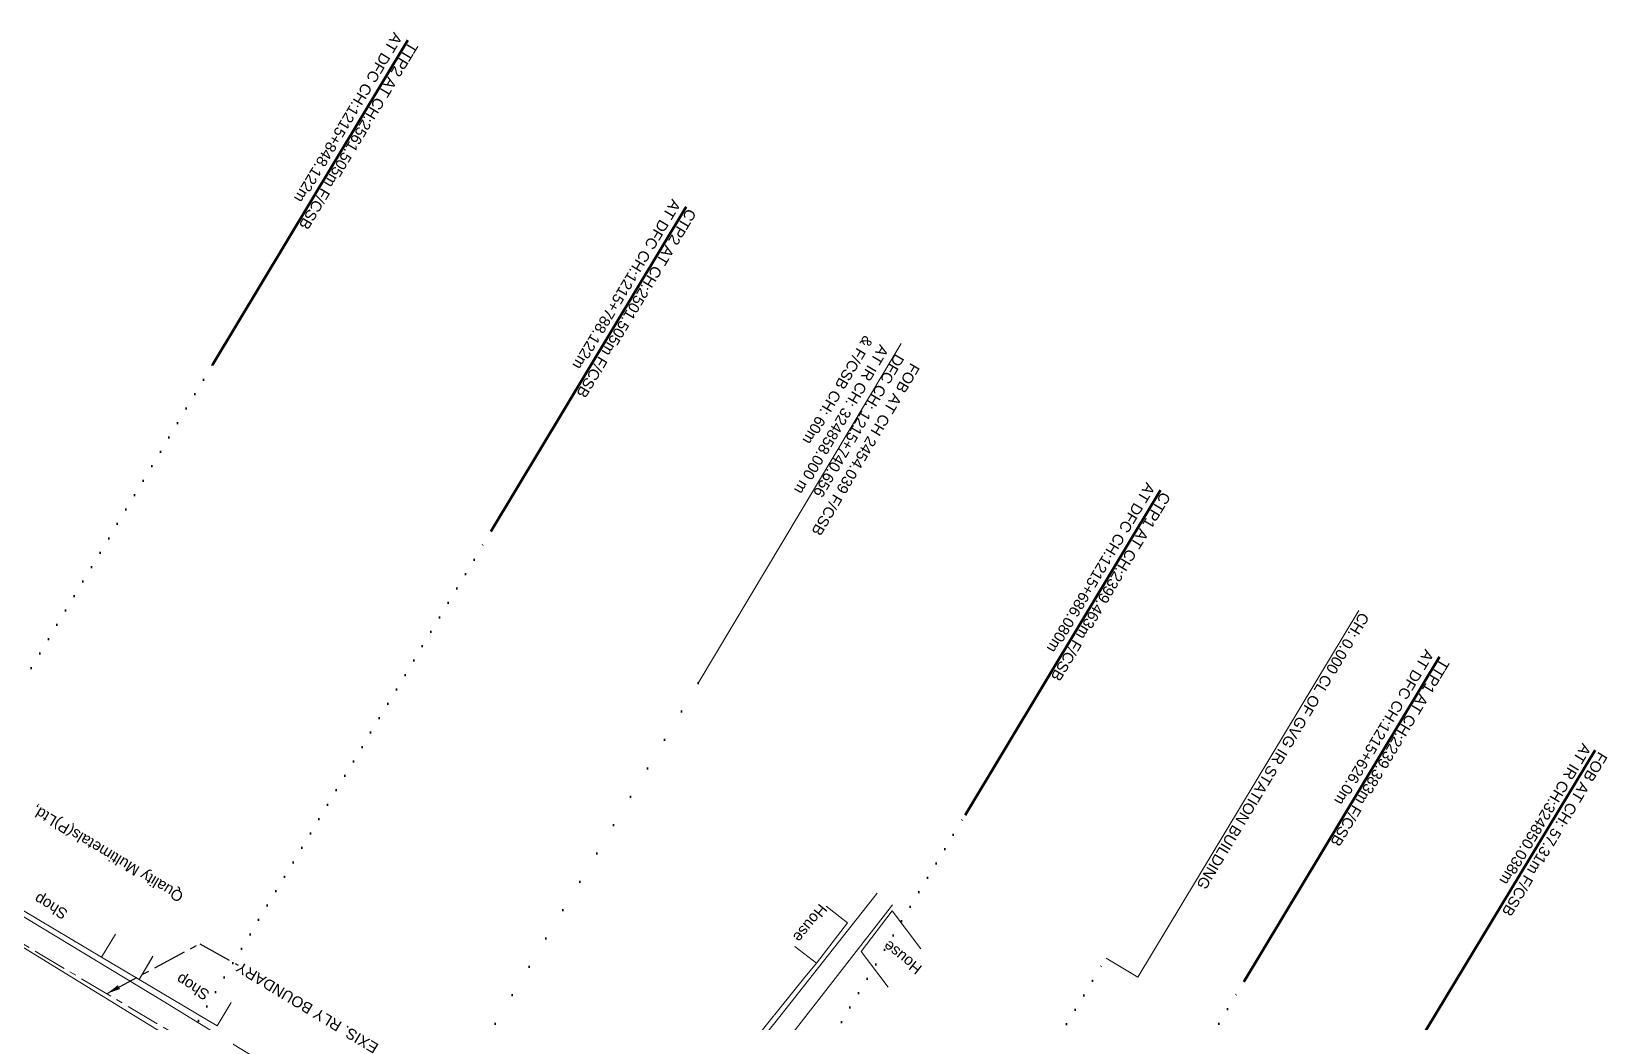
# Model space of a CAD drawing. Header units: metres. Extents: x 622835 to 629437, y 3390046 to 3394575.
# Drawn here: x 624190.7 to 624481.8, y 3393791.8 to 3393974.8 of the extents above; entities that cross this region are included whole.
import ezdxf

# ---------------------------------------------------------------- set-up
doc = ezdxf.new("R2010")
doc.units = ezdxf.units.M
doc.header["$LTSCALE"] = 2
doc.header["$MEASUREMENT"] = 0
doc.linetypes.add('ACAD_ISO07W100', pattern=[3, 0, -3])
doc.linetypes.add('CENTER', pattern=[2, 1.25, -0.25, 0.25, -0.25])
for name, color, linetype, lineweight in [('Commercial Building Pucca', 7, 'Continuous', 13), ('Compound Wall', 7, 'Continuous', 13), ('DOTED LINE', 7, 'ACAD_ISO07W100', 18), ("MANDI GOBINDGARH STN. SRJ's", 251, 'Continuous', 0), ("NEW MANDI GOBINDPUR CROSSING STN. SRJ's", 10, 'Continuous', 0), ('Proposed TPTC Chainages', 10, 'Continuous', 0), ('Residential Building Pucca', 7, 'Continuous', 13), ('RLY BOUNDARY', 32, 'CENTER', 0), ('Side Details', 7, 'Continuous', 13), ('Subroad Edge', 7, 'Continuous', 0), ('Text', 7, 'Continuous', 0)]:
    doc.layers.add(name, color=color, linetype=linetype, lineweight=lineweight)
doc.styles.add('ARIAL', font='arial.ttf')
doc.styles.get("Standard").update_dxf_attribs({"font": 'arial.ttf'})
doc.styles.add('Style-Arial', font='arial.ttf')
doc.dimstyles.new('ISO-25', dxfattribs={"dimtxt": 2.5, "dimasz": 2.5, "dimexe": 1.25, "dimexo": 0.625, "dimtad": 1, "dimdec": 3, "dimtxsty": 'Standard', "dimcen": 2.5, "dimadec": 0, "dimazin": 0, "dimtfac": 1, "dimtdec": 3, "dimtmove": 0, "dimatfit": 3, "dimfxl": 1, "dimarcsym": 0})

msp = doc.modelspace()

# ---------------------------------------------------------------- linework, layer by layer
at = {"color": 0, "lineweight": 9}
msp.add_line((624389.1801, 3393803.7074), (624395.0814, 3393800.1789), dxfattribs=at)
at = {"color": 0, "lineweight": 0, "flags": 128}
msp.add_lwpolyline([(624435.8513, 3393867.908), (624395.0814, 3393800.1789)], dxfattribs=at)
at = {"layer": 'Commercial Building Pucca', "flags": 128}
for points in [[(624206.2494, 3393808.1579), (624203.6921, 3393803.8626), (624177.5593, 3393819.422), (624180.1166, 3393823.7172)], [(624213.1575, 3393804.0326), (624210.5945, 3393799.7407), (624203.6921, 3393803.8626), (624206.255, 3393808.1545)], [(624227.5936, 3393795.5036), (624225.0508, 3393791.1997), (624210.5945, 3393799.7407), (624213.1373, 3393804.0446)]]:
    msp.add_lwpolyline(points, dxfattribs=at)
at = {"layer": 'Compound Wall', "flags": 128}
msp.add_lwpolyline([(624322.4153, 3393786.3318), (624333.3232, 3393799.8649), (624335.6954, 3393802.7894)], dxfattribs=at)
at = {"layer": 'DOTED LINE', "color": 1, "linetype": 'ACAD_ISO07W100', "lineweight": 50, "ltscale": 0.5}
for p, q in [((624136.5868, 3393766.8009), (624224.1631, 3393913.2671)), ((624186.5557, 3393733.5888), (624275.5968, 3393882.5048)), ((624273.4804, 3393680.1624), (624363.1545, 3393830.137)), ((624325.6799, 3393650.5797), (624414.6328, 3393799.3481))]:
    msp.add_line(p, q, dxfattribs=at)
at = {"layer": 'DOTED LINE', "color": 0, "linetype": 'ACAD_ISO07W100', "lineweight": 50, "ltscale": 0.5}
msp.add_line((624303.93, 3393661.1317), (624389.1801, 3393803.7074), dxfattribs=at)
at = {"layer": 'DOTED LINE', "color": 1, "linetype": 'ACAD_ISO07W100', "lineweight": 50}
msp.add_lwpolyline([(624313.8794, 3393854.4578), (624252.078, 3393750.9098)], dxfattribs=at)
at = {"layer": "MANDI GOBINDGARH STN. SRJ's", "color": 0, "lineweight": 50, "flags": 128}
msp.add_lwpolyline([(624443.3012, 3393782.2016), (624479.5371, 3393842.0939)], dxfattribs=at)
at = {"layer": 'Proposed TPTC Chainages', "color": 1, "lineweight": 0}
msp.add_line((624351.334, 3393917.2127), (624313.8786, 3393854.4564), dxfattribs=at)
at = {"layer": 'Proposed TPTC Chainages', "color": 1, "lineweight": 50, "flags": 128}
for points in [[(624260.248, 3393973.2132), (624224.147, 3393913.2402)], [(624311.6559, 3393942.4082), (624275.5844, 3393882.4843)], [(624399.2496, 3393890.1001), (624363.1486, 3393830.1271)], [(624450.7317, 3393859.3175), (624414.6306, 3393799.3445)]]:
    msp.add_lwpolyline(points, dxfattribs=at)
at = {"layer": 'Residential Building Pucca', "lineweight": 0, "flags": 128}
for points in [[(624337.4821, 3393813.3029), (624341.4427, 3393810.2529), (624335.6954, 3393802.7894), (624331.7347, 3393805.8394)], [(624349.6982, 3393812.4161), (624343.9508, 3393804.9527), (624348.9567, 3393798.3486)], [(624355.0003, 3393805.4227), (624349.6982, 3393812.4161)]]:
    msp.add_lwpolyline(points, dxfattribs=at)
at = {"layer": 'RLY BOUNDARY', "lineweight": 20, "ltscale": 2.5, "flags": 128}
msp.add_lwpolyline([(624411.1713, 3393673.2673), (624369.9746, 3393697.601), (624319.3459, 3393729.086), (624292.4029, 3393745.0164), (624114.9466, 3393850.4095), (624095.7958, 3393863.0682)], dxfattribs=at)
at = {"layer": 'Subroad Edge', "lineweight": 15, "flags": 128}
for points in [[(624174.4547, 3393906.8564), (624125.1719, 3393887.8337), (624118.3764, 3393883.3904), (624102.0561, 3393868.821), (624098.1276, 3393867.5804), (624124.7927, 3393849.5888), (624130.1023, 3393847.0846), (624158.6961, 3393829.2232), (624185.4299, 3393813.6587), (624215.0308, 3393795.7885), (624235.9732, 3393782.8779), (624261.5594, 3393768.0153), (624294.6014, 3393748.7477), (624312.4022, 3393772.4664), (624328.0239, 3393791.7481), (624346.9089, 3393815.7173)], [(624327.4386, 3393724.2317), (624296.9455, 3393742.5229), (624259.932, 3393764.0106), (624234.2734, 3393779.5033), (624214.6686, 3393790.0615), (624184.2843, 3393808.693), (624156.4, 3393825.1652), (624122.7081, 3393846.3167)], [(624349.7689, 3393813.5239), (624331.1639, 3393789.6726), (624315.7882, 3393770.6425), (624297.9821, 3393747.5821), (624298.5212, 3393746.9421), (624321.519, 3393733.6628)]]:
    msp.add_lwpolyline(points, dxfattribs=at)

# ---------------------------------------------------------------- texts
at = {"layer": "MANDI GOBINDGARH STN. SRJ's", "color": 0, "lineweight": 9, "style": 'Style-Arial'}
for s, p in [('FOB AT CH: 57.31m F/CSB', (624480.1897, 3393841.9646)), ('AT IR ', (624477.1817, 3393843.5165)), ('CH:324850.038m', (624473.069, 3393836.7518))]:
    msp.add_text(s, height=2, rotation=238.825327, dxfattribs=at).set_placement(p)
at = {"layer": "NEW MANDI GOBINDPUR CROSSING STN. SRJ's", "linetype": 'Continuous', "lineweight": 13, "insert": (624349.7003, 3393915.791), "char_height": 2, "width": 58.935417, "attachment_point": 4, "rotation": 239.458052, "line_spacing_factor": 0.648, "style": 'Style-Arial'}
msp.add_mtext('\\pxsm1;FOB AT CH 2454.039 F/CSB\\PDFC CH: {\\C1;1215+740.656}\\P{\\C0;AT IR CH: 324858.000 m \\P& F/CSB CH: 60m}', dxfattribs=at)
at = {"layer": 'Proposed TPTC Chainages', "color": 1, "lineweight": 0, "char_height": 2, "attachment_point": 4, "rotation": 239, "line_spacing_factor": 0.6, "style": 'ARIAL'}
for s, insert in [('\\pxsm1;TTP2 AT CH:2561.505m F/CSB\\PAT DFC CH:1215+848.122m', (624259.9196, 3393973.4224)), ('\\pxsm1;CTP2 AT CH:2501.505m F/CSB\\PAT DFC CH:1215+788.122m', (624311.3275, 3393942.6174)), ('\\pxsm1;CTP1 AT CH:2399.463m F/CSB\\PAT DFC CH:1215+686.080m', (624398.9212, 3393890.3093)), ('\\pxsm1;TTP1 AT CH:2239.383m F/CSB\\PAT DFC CH:1215+626.0m', (624450.4032, 3393859.5267))]:
    msp.add_mtext(s, dxfattribs=dict(at, insert=insert))
at = {"layer": 'Proposed TPTC Chainages', "color": 0, "lineweight": 0, "insert": (624437.0288, 3393867.2167), "char_height": 2, "attachment_point": 4, "rotation": 239, "line_spacing_factor": 0.6, "style": 'ARIAL'}
msp.add_mtext('\\pxsm1;CH: 0.000 CL OF GVG IR STATION BUILDING ', dxfattribs=at)
at = {"layer": 'RLY BOUNDARY', "ltscale": 2.5}
msp.add_text('EXIS. RLY BOUNDARY', height=2, rotation=149, dxfattribs=at).set_placement((624255.0093, 3393787.6997))
at = {"layer": 'Side Details', "color": 0}
msp.add_text('Quality Multimetals(P)Ltd,', height=2, rotation=149, dxfattribs=at).set_placement((624219.0133, 3393815.6084))
at = {"layer": 'Text'}
for s, rotation, p in [('Shop', 149.328222, (624197.6222, 3393812.4413)), ('House', 231.117403, (624336.2939, 3393813.9117)), ('House', 141.615197, (624355.3766, 3393802.1008)), ('Shop', 147.760179, (624223.8104, 3393797.4793))]:
    msp.add_text(s, height=2, rotation=rotation, dxfattribs=at).set_placement(p)

# ---------------------------------------------------------------- leaders
at = {"layer": 'RLY BOUNDARY', "ltscale": 2.5}
msp.add_leader([(624204.6897, 3393797.1771), (624221.8039, 3393806.3455), (624228.8946, 3393802.4148)], dimstyle='ISO-25', override={"dimtxt": 0.5, "dimtad": 0}, dxfattribs=at)

doc.saveas('drawing.dxf')
